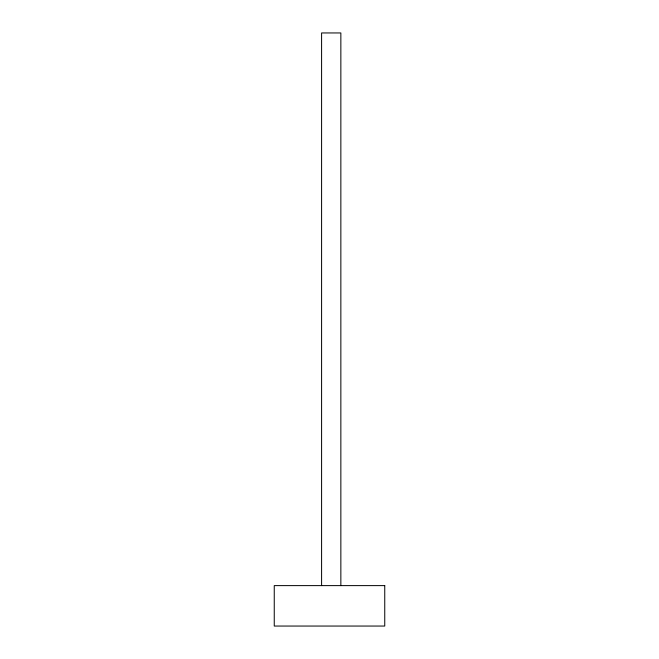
<?xml version="1.0" encoding="UTF-8"?>
<svg xmlns="http://www.w3.org/2000/svg" width="659" height="659" viewBox="0 0 659 659"><rect width="100%" height="100%" fill="white"/><g stroke="black" fill="none" stroke-linecap="round" stroke-linejoin="round"><path stroke-width="0.99" d="M340.851 585.612L340.851 32.95L321.592 32.95L321.592 585.612M384.749 585.612L274.251 585.612L274.251 626.05L384.749 626.05L384.749 585.612"/></g></svg>
